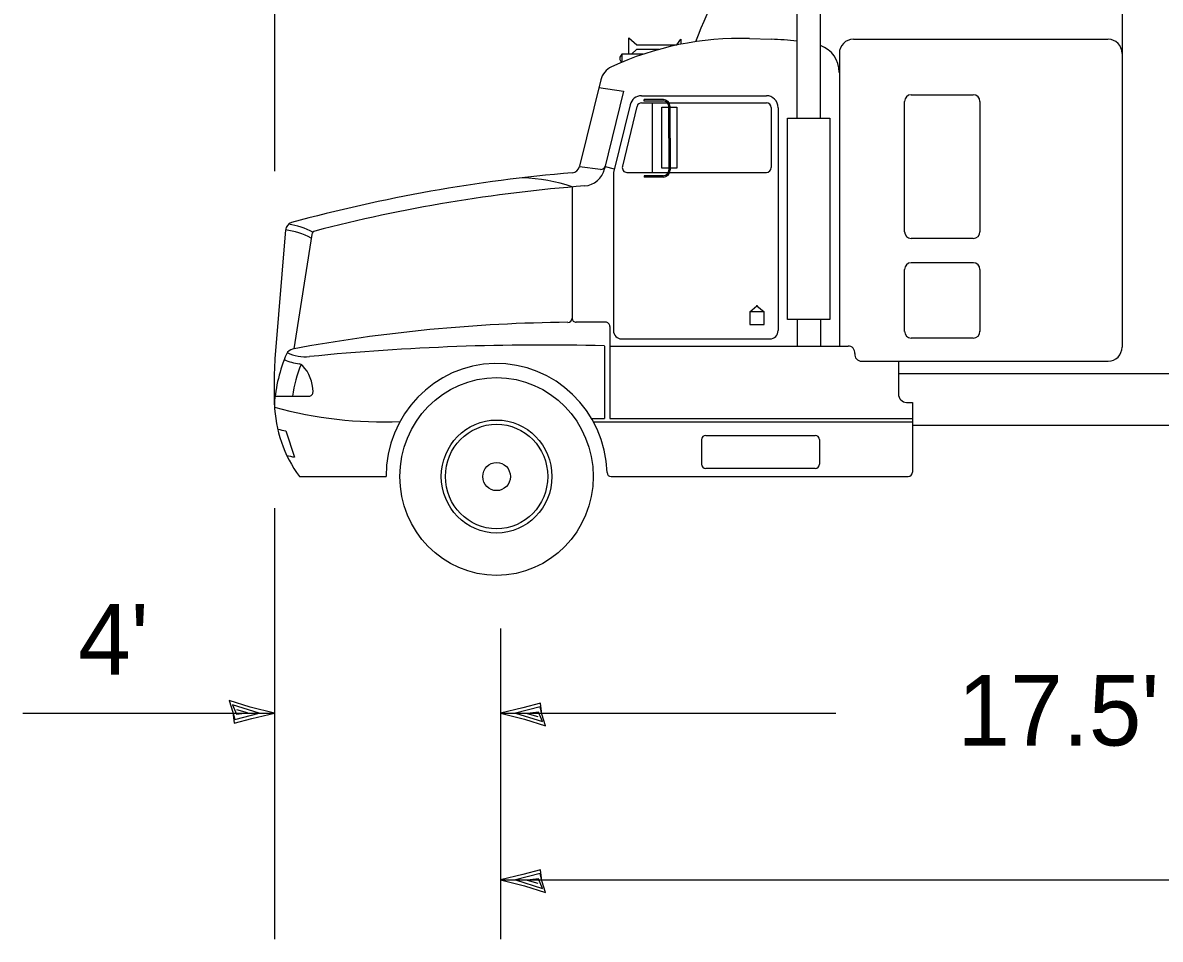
# Model space of a CAD drawing. Extents: x 2145173 to 2147094, y 2149363 to 2149822.
# Drawn here: x 2146671.6 to 2146694.65, y 2149694.55 to 2149713.12 of the extents above; entities that cross this region are included whole.
import ezdxf

# ---------------------------------------------------------------- set-up
doc = ezdxf.new("R2010")
doc.units = 0
doc.layers.add('Design_EX_Roadway Dimensions', color=7, linetype='Continuous')
doc.layers.add('Topo_Building', color=7, linetype='Continuous')

msp = doc.modelspace()

# ---------------------------------------------------------------- linework, layer by layer
at = {"layer": 'Design_EX_Roadway Dimensions'}
for p, q in [((2146676.704, 2149723.769), (2146676.704, 2149710.113)), ((2146676.704, 2149703.288), (2146676.704, 2149694.555)), ((2146681.283, 2149700.852), (2146681.283, 2149694.555)), ((2146671.605, 2149699.134), (2146676.704, 2149699.134)), ((2146681.283, 2149699.134), (2146688.079, 2149699.134)), ((2146681.283, 2149695.759), (2146714.211, 2149695.759))]:
    msp.add_line(p, q, dxfattribs=at)
for points in [[(2146675.864, 2149699.155), (2146675.891, 2149698.93), (2146676.246, 2149699.029), (2146676.704, 2149699.134), (2146676.216, 2149699.256), (2146675.788, 2149699.388), (2146675.864, 2149699.155), (2146675.9, 2149699.008), (2146676.395, 2149699.137), (2146675.854, 2149699.306), (2146675.935, 2149699.114), (2146676.161, 2149699.141), (2146675.944, 2149699.201)], [(2146682.124, 2149699.114), (2146682.096, 2149699.338), (2146681.741, 2149699.24), (2146681.283, 2149699.134), (2146681.771, 2149699.013), (2146682.199, 2149698.88), (2146682.124, 2149699.114), (2146682.087, 2149699.26), (2146681.592, 2149699.132), (2146682.133, 2149698.963), (2146682.053, 2149699.155), (2146681.826, 2149699.127), (2146682.043, 2149699.068)], [(2146682.124, 2149695.736), (2146682.096, 2149695.961), (2146681.741, 2149695.865), (2146681.283, 2149695.759), (2146681.771, 2149695.638), (2146682.199, 2149695.503), (2146682.124, 2149695.736), (2146682.087, 2149695.885), (2146681.592, 2149695.757), (2146682.133, 2149695.585), (2146682.053, 2149695.778), (2146681.826, 2149695.75), (2146682.043, 2149695.691)]]:
    msp.add_lwpolyline(points, dxfattribs=at)
at = {"layer": 'Topo_Building'}
for p, q in [((2146693.881, 2149717.365), (2146693.881, 2149706.55)), ((2146693.881, 2149717.365), (2146693.881, 2149706.55)), ((2146687.294, 2149711.187), (2146687.294, 2149714.049)), ((2146687.294, 2149711.187), (2146687.294, 2149714.049)), ((2146687.772, 2149711.187), (2146687.772, 2149714.049)), ((2146687.772, 2149711.187), (2146687.772, 2149714.049)), ((2146683.884, 2149712.483), (2146683.884, 2149712.817)), ((2146683.884, 2149712.817), (2146684.051, 2149712.675)), ((2146683.884, 2149712.483), (2146683.884, 2149712.817)), ((2146683.884, 2149712.817), (2146684.051, 2149712.675)), ((2146684.86, 2149712.675), (2146684.942, 2149712.79)), ((2146684.86, 2149712.675), (2146684.942, 2149712.79)), ((2146684.942, 2149712.79), (2146684.942, 2149712.684)), ((2146684.942, 2149712.79), (2146684.942, 2149712.684)), ((2146686.33, 2149712.799), (2146686.769, 2149712.785)), ((2146686.33, 2149712.799), (2146686.769, 2149712.785)), ((2146688.436, 2149712.785), (2146693.592, 2149712.785)), ((2146688.436, 2149712.785), (2146693.592, 2149712.785)), ((2146683.939, 2149712.483), (2146684.051, 2149712.584)), ((2146683.939, 2149712.483), (2146684.051, 2149712.584)), ((2146684.051, 2149712.675), (2146684.86, 2149712.675)), ((2146684.051, 2149712.675), (2146684.86, 2149712.675)), ((2146684.051, 2149712.584), (2146684.496, 2149712.584)), ((2146684.051, 2149712.584), (2146684.496, 2149712.584)), ((2146683.747, 2149712.483), (2146683.747, 2149712.318)), ((2146684.175, 2149712.483), (2146683.747, 2149712.483)), ((2146683.747, 2149712.483), (2146683.747, 2149712.318)), ((2146684.175, 2149712.483), (2146683.747, 2149712.483)), ((2146688.152, 2149712.501), (2146688.152, 2149706.571)), ((2146688.152, 2149712.501), (2146688.152, 2149706.571)), ((2146683.316, 2149711.961), (2146682.888, 2149710.212)), ((2146683.316, 2149711.961), (2146682.888, 2149710.212)), ((2146683.28, 2149711.81), (2146683.779, 2149711.737)), ((2146683.28, 2149711.81), (2146683.779, 2149711.737)), ((2146683.779, 2149711.737), (2146683.394, 2149710.161)), ((2146683.779, 2149711.737), (2146683.394, 2149710.161)), ((2146684.141, 2149711.64), (2146686.673, 2149711.64)), ((2146684.141, 2149711.64), (2146686.673, 2149711.64)), ((2146689.606, 2149711.663), (2146690.865, 2149711.663)), ((2146689.606, 2149711.663), (2146690.865, 2149711.663)), ((2146683.914, 2149711.46), (2146683.573, 2149710.088)), ((2146683.914, 2149711.46), (2146683.573, 2149710.088)), ((2146684.051, 2149711.425), (2146683.756, 2149710.212)), ((2146684.051, 2149711.425), (2146683.756, 2149710.212)), ((2146684.143, 2149711.498), (2146684.667, 2149711.498)), ((2146684.143, 2149711.498), (2146684.667, 2149711.498)), ((2146684.196, 2149711.535), (2146684.196, 2149711.565)), ((2146684.585, 2149711.565), (2146684.196, 2149711.565)), ((2146684.196, 2149711.535), (2146684.196, 2149711.565)), ((2146684.585, 2149711.565), (2146684.196, 2149711.565)), ((2146684.585, 2149711.535), (2146684.196, 2149711.535)), ((2146684.585, 2149711.535), (2146684.196, 2149711.535)), ((2146684.361, 2149711.498), (2146684.361, 2149710.088)), ((2146684.361, 2149711.498), (2146684.361, 2149710.088)), ((2146684.553, 2149711.407), (2146684.695, 2149711.407)), ((2146684.553, 2149710.175), (2146684.553, 2149711.407)), ((2146684.553, 2149711.407), (2146684.695, 2149711.407)), ((2146684.553, 2149710.175), (2146684.553, 2149711.407)), ((2146684.695, 2149710.779), (2146684.695, 2149711.421)), ((2146684.695, 2149710.779), (2146684.695, 2149711.421)), ((2146684.702, 2149711.498), (2146686.673, 2149711.498)), ((2146684.702, 2149711.498), (2146686.673, 2149711.498)), ((2146684.725, 2149710.779), (2146684.725, 2149711.421)), ((2146684.725, 2149710.779), (2146684.725, 2149711.421)), ((2146684.725, 2149711.407), (2146684.857, 2149711.407)), ((2146684.725, 2149711.407), (2146684.857, 2149711.407)), ((2146684.857, 2149711.407), (2146684.857, 2149710.175)), ((2146684.857, 2149711.407), (2146684.857, 2149710.175)), ((2146686.769, 2149711.402), (2146686.769, 2149710.186)), ((2146686.769, 2149711.402), (2146686.769, 2149710.186)), ((2146686.911, 2149711.4), (2146686.911, 2149706.887)), ((2146686.911, 2149711.4), (2146686.911, 2149706.887)), ((2146689.471, 2149708.888), (2146689.471, 2149711.526)), ((2146689.471, 2149708.888), (2146689.471, 2149711.526)), ((2146691.001, 2149711.526), (2146691.001, 2149708.888)), ((2146691.001, 2149711.526), (2146691.001, 2149708.888)), ((2146684.695, 2149710.779), (2146684.695, 2149710.134)), ((2146684.695, 2149710.779), (2146684.695, 2149710.134)), ((2146684.725, 2149710.779), (2146684.725, 2149710.134)), ((2146684.725, 2149710.779), (2146684.725, 2149710.134)), ((2146682.886, 2149710.207), (2146683.312, 2149710.152)), ((2146682.886, 2149710.207), (2146683.312, 2149710.152)), ((2146683.403, 2149710.207), (2146683.591, 2149710.161)), ((2146683.403, 2149710.207), (2146683.591, 2149710.161)), ((2146683.573, 2149710.088), (2146683.573, 2149706.887)), ((2146683.573, 2149710.088), (2146683.573, 2149706.887)), ((2146683.848, 2149710.088), (2146684.686, 2149710.088)), ((2146683.848, 2149710.088), (2146684.686, 2149710.088)), ((2146684.585, 2149710.019), (2146684.196, 2149710.019)), ((2146684.196, 2149710.019), (2146684.196, 2149709.992)), ((2146684.585, 2149710.019), (2146684.196, 2149710.019)), ((2146684.196, 2149710.019), (2146684.196, 2149709.992)), ((2146684.695, 2149710.175), (2146684.553, 2149710.175)), ((2146684.695, 2149710.175), (2146684.553, 2149710.175)), ((2146684.718, 2149710.088), (2146686.673, 2149710.088)), ((2146684.718, 2149710.088), (2146686.673, 2149710.088)), ((2146684.857, 2149710.175), (2146684.725, 2149710.175)), ((2146684.857, 2149710.175), (2146684.725, 2149710.175)), ((2146682.735, 2149709.795), (2146682.735, 2149707.137)), ((2146682.735, 2149709.795), (2146682.735, 2149707.137)), ((2146684.585, 2149709.992), (2146684.196, 2149709.992)), ((2146684.585, 2149709.992), (2146684.196, 2149709.992)), ((2146676.928, 2149708.925), (2146676.715, 2149706.315)), ((2146676.928, 2149708.925), (2146676.715, 2149706.315)), ((2146677.46, 2149708.833), (2146677.095, 2149706.514)), ((2146677.46, 2149708.833), (2146677.095, 2149706.514)), ((2146690.865, 2149708.751), (2146689.606, 2149708.751)), ((2146690.865, 2149708.751), (2146689.606, 2149708.751)), ((2146689.606, 2149708.261), (2146690.865, 2149708.261)), ((2146689.606, 2149708.261), (2146690.865, 2149708.261)), ((2146689.471, 2149706.869), (2146689.471, 2149708.123)), ((2146689.471, 2149706.869), (2146689.471, 2149708.123)), ((2146691.001, 2149708.123), (2146691.001, 2149706.869)), ((2146691.001, 2149708.123), (2146691.001, 2149706.869)), ((2146686.339, 2149707.267), (2146686.481, 2149707.388)), ((2146686.339, 2149707.267), (2146686.481, 2149707.388)), ((2146686.481, 2149707.388), (2146686.627, 2149707.267)), ((2146686.481, 2149707.388), (2146686.627, 2149707.267)), ((2146683.417, 2149707.054), (2146682.82, 2149707.052)), ((2146683.417, 2149707.054), (2146682.82, 2149707.052)), ((2146687.294, 2149707.107), (2146687.294, 2149706.571)), ((2146687.294, 2149707.107), (2146687.294, 2149706.571)), ((2146687.772, 2149707.107), (2146687.772, 2149706.571)), ((2146687.772, 2149707.107), (2146687.772, 2149706.571)), ((2146683.5, 2149706.969), (2146683.5, 2149705.106)), ((2146683.5, 2149706.969), (2146683.5, 2149705.106)), ((2146683.39, 2149706.571), (2146683.39, 2149705.106)), ((2146683.39, 2149706.571), (2146683.39, 2149705.106)), ((2146683.5, 2149706.571), (2146688.331, 2149706.571)), ((2146683.5, 2149706.571), (2146688.331, 2149706.571)), ((2146683.74, 2149706.718), (2146686.742, 2149706.718)), ((2146683.74, 2149706.718), (2146686.742, 2149706.718)), ((2146688.152, 2149706.571), (2146688.326, 2149706.571)), ((2146688.152, 2149706.571), (2146688.326, 2149706.571)), ((2146690.865, 2149706.731), (2146689.606, 2149706.731)), ((2146690.865, 2149706.731), (2146689.606, 2149706.731)), ((2146688.596, 2149706.264), (2146689.347, 2149706.264)), ((2146688.596, 2149706.264), (2146689.347, 2149706.264)), ((2146689.347, 2149706.264), (2146693.599, 2149706.264)), ((2146689.347, 2149706.264), (2146689.347, 2149705.6)), ((2146689.347, 2149706.264), (2146693.599, 2149706.264)), ((2146689.347, 2149706.264), (2146689.347, 2149705.6)), ((2146676.704, 2149705.38), (2146676.704, 2149706.003)), ((2146676.704, 2149705.38), (2146676.704, 2149706.003)), ((2146689.347, 2149706.012), (2146706.096, 2149706.012)), ((2146689.347, 2149706.012), (2146706.096, 2149706.012)), ((2146676.72, 2149705.557), (2146677.405, 2149705.557)), ((2146676.72, 2149705.557), (2146677.405, 2149705.557)), ((2146689.515, 2149705.431), (2146689.631, 2149705.431)), ((2146689.515, 2149705.431), (2146689.631, 2149705.431)), ((2146689.631, 2149705.431), (2146689.631, 2149704.964)), ((2146689.631, 2149705.431), (2146689.631, 2149704.964)), ((2146683.126, 2149705.106), (2146683.39, 2149705.106)), ((2146683.126, 2149705.106), (2146683.39, 2149705.106)), ((2146683.168, 2149705.035), (2146689.631, 2149705.035)), ((2146683.168, 2149705.035), (2146689.631, 2149705.035)), ((2146683.5, 2149705.106), (2146689.631, 2149705.106)), ((2146683.5, 2149705.106), (2146689.631, 2149705.106)), ((2146689.631, 2149704.968), (2146697.381, 2149704.968)), ((2146689.631, 2149704.968), (2146697.381, 2149704.968)), ((2146689.631, 2149704.964), (2146689.631, 2149704.014)), ((2146689.631, 2149704.964), (2146689.631, 2149704.014)), ((2146676.937, 2149704.854), (2146677.109, 2149704.323)), ((2146676.937, 2149704.854), (2146677.109, 2149704.323)), ((2146685.446, 2149704.762), (2146687.662, 2149704.762)), ((2146685.446, 2149704.762), (2146687.662, 2149704.762)), ((2146685.361, 2149704.675), (2146685.361, 2149704.181)), ((2146685.361, 2149704.675), (2146685.361, 2149704.181)), ((2146687.747, 2149704.675), (2146687.747, 2149704.181)), ((2146687.747, 2149704.675), (2146687.747, 2149704.181)), ((2146687.662, 2149704.094), (2146685.446, 2149704.094)), ((2146687.662, 2149704.094), (2146685.446, 2149704.094)), ((2146677.212, 2149703.929), (2146678.968, 2149703.929)), ((2146677.212, 2149703.929), (2146678.968, 2149703.929)), ((2146683.529, 2149703.929), (2146689.547, 2149703.929)), ((2146683.529, 2149703.929), (2146689.547, 2149703.929))]:
    msp.add_line(p, q, dxfattribs=at)
for points in [[(2146687.101, 2149711.187), (2146687.96, 2149711.187), (2146687.96, 2149707.107), (2146687.101, 2149707.107)], [(2146687.101, 2149711.187), (2146687.96, 2149711.187), (2146687.96, 2149707.107), (2146687.101, 2149707.107)], [(2146686.627, 2149707.267), (2146686.339, 2149707.267), (2146686.339, 2149707.006), (2146686.627, 2149707.006)], [(2146686.627, 2149707.267), (2146686.339, 2149707.267), (2146686.339, 2149707.006), (2146686.627, 2149707.006)]]:
    msp.add_lwpolyline(points, close=True, dxfattribs=at)
for centre, major_axis, start_param, end_param in [((2146691.938, 2149710.193), (0, 7.306), 0.560925, 1.216091), ((2146691.938, 2149710.193), (0, 7.306), 0.560925, 1.216091), ((2146686.142, 2149706.331), (0, 6.471), 6.253636, 6.707568), ((2146686.142, 2149706.331), (0, 6.471), 6.253636, 6.707568), ((2146686.601, 2149707.064), (0, 5.724), 6.15923, 6.253019), ((2146686.601, 2149707.064), (0, 5.724), 6.15923, 6.253019), ((2146688.431, 2149712.5), (0, 0.286), 0, 1.570796), ((2146688.431, 2149712.5), (0, 0.286), 0, 1.570796), ((2146693.6, 2149712.5), (0, 0.286), 4.712389, 6.283185), ((2146693.6, 2149712.5), (0, 0.286), 4.712389, 6.283185), ((2146687.591, 2149712.115), (0, 0.572), 4.712389, 5.957456), ((2146687.591, 2149712.115), (0, 0.572), 4.712389, 5.957456), ((2146683.798, 2149712.399), (0, 0.0984), 0.577951, 2.563642), ((2146683.798, 2149712.399), (0, 0.0984), 0.577951, 2.563642), ((2146683.697, 2149711.863), (0, 0.401), 0.424383, 1.324977), ((2146683.697, 2149711.863), (0, 0.401), 0.424383, 1.324977), ((2146684.142, 2149711.4), (0, 0.242), 0, 1.323039), ((2146684.142, 2149711.4), (0, 0.242), 0, 1.323039), ((2146686.673, 2149711.4), (0, 0.242), 4.712389, 6.283185), ((2146686.673, 2149711.4), (0, 0.242), 4.712389, 6.283185), ((2146689.606, 2149711.526), (0, 0.137), 0, 1.570796), ((2146689.606, 2149711.526), (0, 0.137), 0, 1.570796), ((2146690.866, 2149711.526), (0, 0.137), 4.712389, 6.283185), ((2146690.866, 2149711.526), (0, 0.137), 4.712389, 6.283185), ((2146684.144, 2149711.402), (0, 0.0973), 0, 1.325991), ((2146684.144, 2149711.402), (0, 0.0973), 0, 1.325991), ((2146684.584, 2149711.422), (0, 0.143), 4.712389, 6.283185), ((2146684.584, 2149711.422), (0, 0.143), 4.712389, 6.283185), ((2146684.584, 2149711.422), (0, 0.114), 4.712389, 6.283185), ((2146684.584, 2149711.422), (0, 0.114), 4.712389, 6.283185), ((2146686.673, 2149711.402), (0, 0.0973), 4.712389, 6.283185), ((2146686.673, 2149711.402), (0, 0.0973), 4.712389, 6.283185), ((2146685.457, 2149676.796), (0, 33.401), 0.083324, 0.260241), ((2146685.457, 2149676.796), (0, 33.401), 0.083324, 0.260241), ((2146682.725, 2149710.253), (0, 0.172), 3.224917, 4.466642), ((2146682.725, 2149710.253), (0, 0.172), 3.224917, 4.466642), ((2146682.959, 2149710.272), (0, 0.458), 3.217779, 4.465993), ((2146682.959, 2149710.272), (0, 0.458), 3.217779, 4.465993), ((2146683.325, 2149710.236), (0, -0.0859), 6.152471, 7.607623), ((2146683.325, 2149710.236), (0, -0.0859), 6.152471, 7.607623), ((2146683.847, 2149710.186), (0, 0.0973), 1.324861, 3.141593), ((2146683.847, 2149710.186), (0, 0.0973), 1.324861, 3.141593), ((2146684.584, 2149710.135), (0, -0.114), 0, 1.570796), ((2146684.584, 2149710.135), (0, -0.143), 0, 1.570796), ((2146684.584, 2149710.135), (0, -0.114), 0, 1.570796), ((2146684.584, 2149710.135), (0, -0.143), 0, 1.570796), ((2146686.673, 2149710.186), (0, -0.0973), 0, 1.570796), ((2146686.673, 2149710.186), (0, -0.0973), 0, 1.570796), ((2146685.457, 2149676.796), (0, 33.115), 0.076186, 0.247568), ((2146685.457, 2149676.796), (0, 33.115), 0.076186, 0.247568), ((2146681.612, 2149706.366), (0, 3.616), 5.959593, 6.249064), ((2146681.612, 2149706.366), (0, 3.616), 5.959593, 6.249064), ((2146677.096, 2149708.907), (0, 0.172), 0.260241, 1.505643), ((2146677.096, 2149708.907), (0, 0.172), 0.260241, 1.505643), ((2146676.718, 2149707.288), (0, 1.65), 5.813353, 6.151865), ((2146676.718, 2149707.288), (0, 1.65), 5.813353, 6.151865), ((2146676.718, 2149707.288), (0, 1.774), 5.82567, 6.125456), ((2146676.718, 2149707.288), (0, 1.774), 5.82567, 6.125456), ((2146677.543, 2149708.818), (0, 0.0859), 0.247568, 1.41152), ((2146677.543, 2149708.818), (0, 0.0859), 0.247568, 1.41152), ((2146689.606, 2149708.888), (0, -0.137), 4.712389, 6.283185), ((2146689.606, 2149708.888), (0, -0.137), 4.712389, 6.283185), ((2146690.866, 2149708.888), (0, 0.137), 3.141593, 4.712389), ((2146690.866, 2149708.888), (0, 0.137), 3.141593, 4.712389), ((2146689.606, 2149708.122), (0, 0.137), 0, 1.570796), ((2146689.606, 2149708.122), (0, 0.137), 0, 1.570796), ((2146690.866, 2149708.122), (0, 0.137), 4.712389, 6.283185), ((2146690.866, 2149708.122), (0, 0.137), 4.712389, 6.283185), ((2146682.944, 2149673.582), (0, 33.471), 0.008905, 0.180334), ((2146682.944, 2149673.582), (0, 33.471), 0.008905, 0.180334), ((2146682.652, 2149707.137), (0, 0.0859), 3.150497, 4.712389), ((2146682.652, 2149707.137), (0, 0.0859), 3.150497, 4.712389), ((2146682.82, 2149707.138), (0, -0.0859), 4.712389, 6.289057), ((2146682.82, 2149707.138), (0, -0.0859), 4.712389, 6.289057), ((2146683.417, 2149706.968), (0, 0.0859), 4.712389, 6.288019), ((2146683.417, 2149706.968), (0, 0.0859), 4.712389, 6.288019), ((2146683.74, 2149706.888), (0, -0.172), 4.712389, 6.283185), ((2146683.74, 2149706.888), (0, -0.172), 4.712389, 6.283185), ((2146686.742, 2149706.888), (0, 0.172), 3.141593, 4.712389), ((2146686.742, 2149706.888), (0, 0.172), 3.141593, 4.712389), ((2146689.606, 2149706.87), (0, -0.137), 4.712389, 6.283185), ((2146689.606, 2149706.87), (0, -0.137), 4.712389, 6.283185), ((2146690.866, 2149706.87), (0, 0.137), 3.141593, 4.712389), ((2146690.866, 2149706.87), (0, 0.137), 3.141593, 4.712389), ((2146682.152, 2149656.316), (0, 50.276), 6.257975, 6.379655), ((2146682.152, 2149656.316), (0, 50.276), 6.257975, 6.379655), ((2146688.331, 2149706.435), (0, 0.137), 4.59126, 6.283185), ((2146688.331, 2149706.435), (0, 0.137), 4.59126, 6.283185), ((2146693.6, 2149706.55), (0, -0.286), 0, 1.570796), ((2146693.6, 2149706.55), (0, -0.286), 0, 1.570796), ((2146679.674, 2149705.18), (0, 3.045), 1.154966, 1.49897), ((2146679.674, 2149705.18), (0, 3.045), 1.154966, 1.49897), ((2146677.104, 2149706.34), (0, 0.172), 0.180334, 1.154966), ((2146677.104, 2149706.34), (0, 0.172), 0.180334, 1.154966), ((2146677.335, 2149707.274), (0, -0.919), 5.855732, 6.373368), ((2146677.335, 2149707.274), (0, -0.919), 5.855732, 6.373368), ((2146688.598, 2149706.402), (0, 0.137), 1.453688, 3.141593), ((2146688.598, 2149706.402), (0, 0.137), 1.453688, 3.141593), ((2146680.341, 2149706.003), (0, 3.721), 1.487222, 1.570796), ((2146680.341, 2149706.003), (0, 3.721), 1.487222, 1.570796), ((2146677.335, 2149707.274), (0, -1.072), 5.859548, 6.162613), ((2146677.335, 2149707.274), (0, -1.072), 5.859548, 6.162613), ((2146679.674, 2149705.18), (0, 2.687), 1.181564, 1.429666), ((2146679.674, 2149705.18), (0, 2.687), 1.181564, 1.429666), ((2146677.195, 2149706.096), (0, -0.114), 2.328287, 3.020445), ((2146677.195, 2149706.096), (0, -0.114), 2.328287, 3.020445), ((2146676.716, 2149705.633), (0, -0.789), 1.584451, 2.328466), ((2146676.716, 2149705.633), (0, -0.789), 1.584451, 2.328466), ((2146681.206, 2149703.928), (0, 2.29), 4.748541, 7.853982), ((2146681.206, 2149703.928), (0, 2.29), 4.748541, 7.853982), ((2146677.403, 2149705.643), (0, -0.0859), 0, 1.584481), ((2146677.403, 2149705.643), (0, -0.0859), 0, 1.584481), ((2146679.222, 2149705.479), (0, -2.576), 4.743671, 5.358667), ((2146679.222, 2149705.479), (0, -2.576), 4.743671, 5.358667), ((2146689.515, 2149705.601), (0, -0.172), 4.712389, 6.283185), ((2146689.515, 2149705.601), (0, -0.172), 4.712389, 6.283185), ((2146678.896, 2149713.621), (0, -8.586), 6.019466, 6.325585), ((2146678.896, 2149713.621), (0, -8.586), 6.019466, 6.325585), ((2146677.064, 2149705.918), (0, -1.072), 5.998811, 6.162613), ((2146677.064, 2149705.918), (0, -1.072), 5.998811, 6.162613), ((2146685.445, 2149704.675), (0, -0.0859), 3.141593, 4.712389), ((2146685.445, 2149704.675), (0, -0.0859), 3.141593, 4.712389), ((2146687.663, 2149704.675), (0, 0.0859), 4.712389, 6.283185), ((2146687.663, 2149704.675), (0, 0.0859), 4.712389, 6.283185), ((2146677.235, 2149705.389), (0, -1.072), 6.012515, 6.162613), ((2146677.235, 2149705.389), (0, -1.072), 6.012515, 6.162613), ((2146685.445, 2149704.18), (0, -0.0859), 4.712389, 6.283185), ((2146685.445, 2149704.18), (0, -0.0859), 4.712389, 6.283185), ((2146687.663, 2149704.18), (0, -0.0859), 0, 1.570796), ((2146687.663, 2149704.18), (0, -0.0859), 0, 1.570796), ((2146689.547, 2149704.014), (0, 0.0859), 3.141593, 4.712389), ((2146689.547, 2149704.014), (0, 0.0859), 3.141593, 4.712389), ((2146683.528, 2149704.014), (0, 0.0859), 1.606949, 3.141593), ((2146683.528, 2149704.014), (0, 0.0859), 1.606949, 3.141593)]:
    msp.add_ellipse(centre, major_axis=major_axis, ratio=0.9779, start_param=start_param, end_param=end_param, dxfattribs=at)
for centre, major_axis in [((2146686.482, 2149707.388), (0, 0.00687)), ((2146686.482, 2149707.388), (0, 0.00687)), ((2146681.206, 2149703.928), (0, 2.003)), ((2146681.206, 2149703.928), (0, 2.003)), ((2146681.206, 2149703.928), (0, 1.145)), ((2146681.206, 2149703.928), (0, 1.145)), ((2146681.206, 2149703.928), (0, 1.059)), ((2146681.206, 2149703.928), (0, 1.059)), ((2146681.206, 2149703.928), (0, 0.286)), ((2146681.206, 2149703.928), (0, 0.286))]:
    msp.add_ellipse(centre, major_axis=major_axis, ratio=0.9779, dxfattribs=at)

# ---------------------------------------------------------------- texts
at = {"layer": 'Design_EX_Roadway Dimensions'}
for s, p in [("4'", (2146672.729, 2149699.917)), ("17.5'", (2146690.546, 2149698.479))]:
    msp.add_text(s, height=1.431, dxfattribs=at).set_placement(p)

doc.saveas('drawing.dxf')
